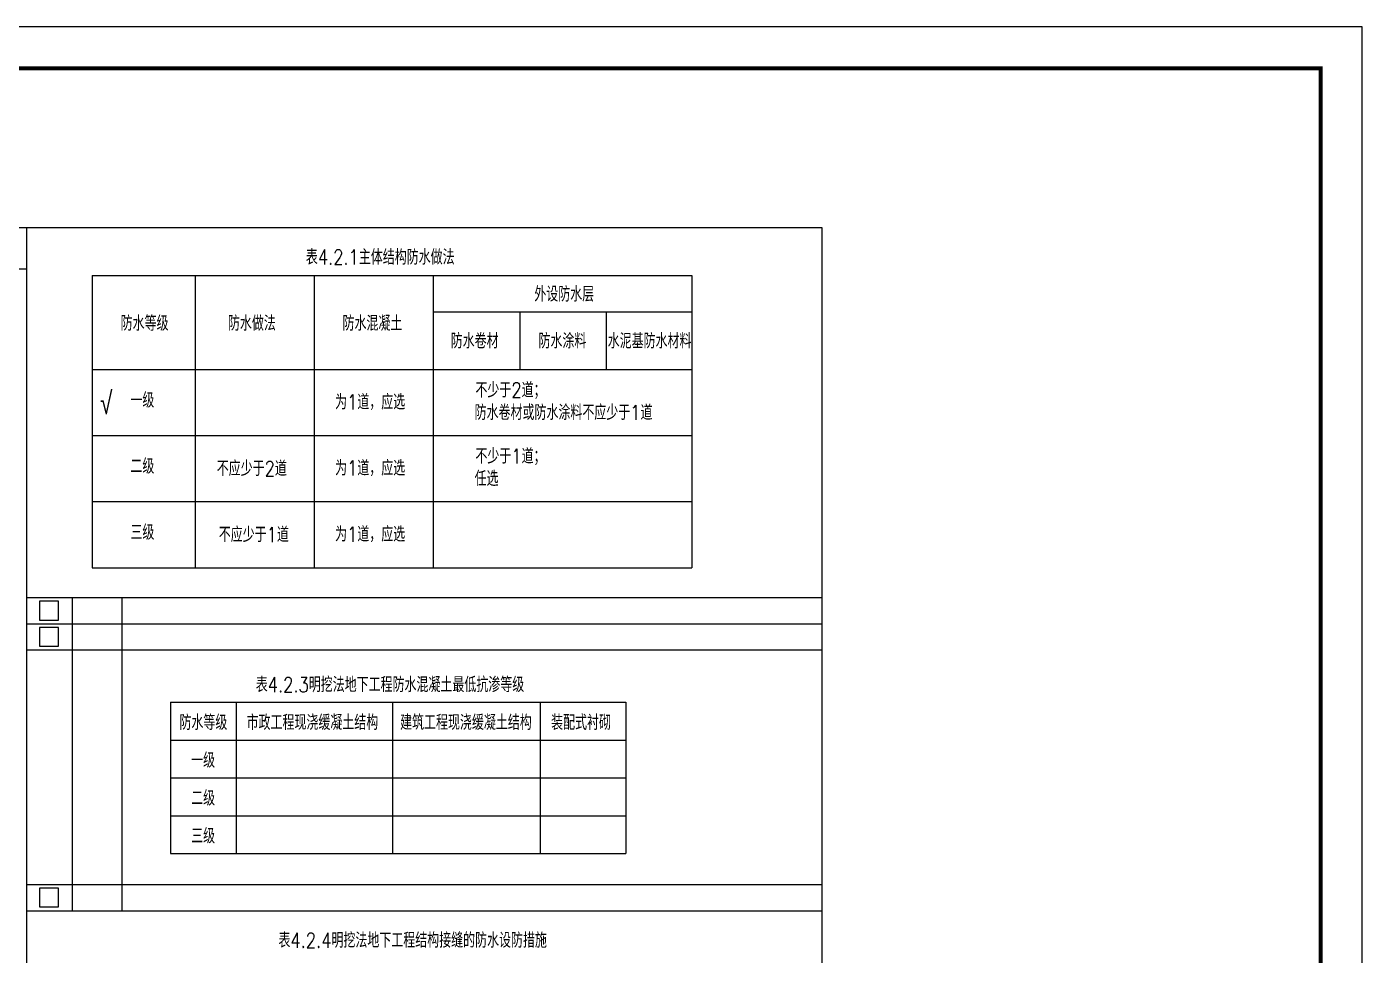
# Model space of a CAD drawing. Extents: x -446699 to 757189, y -606167 to -103070.
# Drawn here: x -394729 to -362596, y -505354 to -483031 of the extents above; entities that cross this region are included whole.
import ezdxf

# ---------------------------------------------------------------- set-up
doc = ezdxf.new("R2010")
doc.units = 0
doc.header["$LTSCALE"] = 1000
doc.header["$MEASUREMENT"] = 0
doc.linetypes.add('CONTINOUS', pattern=[0])
for name, color, linetype in [('2', 2, 'Continuous'), ('PUB_TAB', 7, 'Continuous'), ('PUB_TEXT', 7, 'Continuous'), ('PUB_TITLE', 4, 'Continuous'), ('text', 7, 'Continuous'), ('辅助线', 8, 'CONTINOUS')]:
    doc.layers.add(name, color=color, linetype=linetype)
doc.styles.add('_HZTXT', font='txt.shx', dxfattribs={"width": 0.8, "bigfont": 'HZTXT.shx'})
doc.styles.add('HZ', font='txt', dxfattribs={"width": 0.8, "bigfont": 'hztxt'})

msp = doc.modelspace()

# ---------------------------------------------------------------- linework, layer by layer
msp.add_line((-419693.6, -488853.9), (-394729.5, -488853.9))
msp.add_lwpolyline([(-444196, -487854.5), (-375600.7, -487854.5), (-375600.7, -541404.5), (-444196, -541404.5)], close=True)
at = {"layer": '2'}
for p, q in [((-444196, -487854.5), (-375600.7, -487854.5)), ((-394729.5, -541404.5), (-394729.5, -487854.5)), ((-393629.5, -504282.2), (-393629.5, -496754)), ((-392429.5, -504282.2), (-392429.5, -496754))]:
    msp.add_line(p, q, dxfattribs=at)
at = {"layer": 'PUB_TAB'}
for p, q in [((-393156.9, -489010.2), (-378728.3, -489010.2)), ((-393156.9, -489010.2), (-393156.9, -496037.3)), ((-390675.8, -489010.2), (-390675.8, -496037.3)), ((-387813, -489010.2), (-387813, -496037.3)), ((-384950.2, -489010.2), (-384950.2, -496037.3)), ((-378728.3, -489010.2), (-378728.3, -496037.3)), ((-384950.2, -489882.7), (-378728.3, -489882.7)), ((-382867.5, -489882.7), (-382867.5, -491271)), ((-380789.8, -489882.7), (-380789.8, -491271)), ((-393156.9, -491271), (-378728.3, -491271)), ((-393156.9, -492859.8), (-378728.3, -492859.8)), ((-393156.9, -494448.5), (-378728.3, -494448.5)), ((-393156.9, -496037.3), (-378728.3, -496037.3)), ((-391266.5, -499269.9), (-380316.8, -499269.9)), ((-391266.5, -499269.9), (-391266.5, -502909.2)), ((-389693.8, -499269.9), (-389693.8, -502909.2)), ((-385929.8, -499269.9), (-385929.8, -502909.2)), ((-382375.3, -499269.9), (-382375.3, -502909.2)), ((-380316.8, -499269.9), (-380316.8, -502909.2)), ((-391266.5, -500179.7), (-380316.8, -500179.7)), ((-391266.5, -501089.5), (-380316.8, -501089.5)), ((-391266.5, -501999.4), (-380316.8, -501999.4)), ((-391266.5, -502909.2), (-380316.8, -502909.2))]:
    msp.add_line(p, q, dxfattribs=at)
at = {"layer": 'PUB_TEXT'}
for points in [[(-394418.6, -496844), (-394418.6, -497294), (-393968.6, -497294), (-393968.6, -496844)], [(-394418.6, -497474), (-394418.6, -497924), (-393968.6, -497924), (-393968.6, -497474)], [(-394418.6, -503742.2), (-394418.6, -504192.2), (-393968.6, -504192.2), (-393968.6, -503742.2)]]:
    msp.add_lwpolyline(points, close=True, dxfattribs=at)
at = {"layer": 'PUB_TITLE'}
msp.add_lwpolyline([(-446696, -542430.7), (-362596, -542430.7), (-362596, -483030.7), (-446696, -483030.7)], close=True, dxfattribs=at)
at = {"layer": 'PUB_TITLE', "const_width": 100}
msp.add_lwpolyline([(-444196, -541430.7), (-363596, -541430.7), (-363596, -484030.7), (-444196, -484030.7)], close=True, dxfattribs=at)
at = {"layer": '辅助线'}
for p, q in [((-394729.5, -496754), (-375600.7, -496754)), ((-394729.5, -497384), (-375600.7, -497384)), ((-394729.5, -498014), (-375600.7, -498014)), ((-394729.5, -503652.2), (-375600.7, -503652.2)), ((-394729.5, -504282.2), (-375600.7, -504282.2))]:
    msp.add_line(p, q, dxfattribs=at)

# ---------------------------------------------------------------- texts
at = {"layer": 'PUB_TEXT', "style": 'HZ', "width": 0.8}
msp.add_text('√', height=520.3, dxfattribs=at).set_placement((-392966.3, -492341.8))
at = {"layer": 'text', "style": '_HZTXT', "width": 0.8}
for s, p in [('表4.2.1主体结构防水做法', (-388014, -488750)), ('外设防水层', (-382516.4, -489639.3)), ('防水等级', (-392469.1, -490340.5)), ('防水做法', (-389887.1, -490340.5)), ('防水混凝土', (-387131.3, -490340.5)), ('防水卷材', (-384527.8, -490765.3)), ('防水涂料', (-382416.4, -490765.3)), ('水泥基防水材料', (-380751.6, -490765.3)), ('不少于2道；', (-383934.3, -491946)), ('一级', (-392234.2, -492189.3)), ('为1道，应选', (-387309.7, -492233)), ('防水卷材或防水涂料不应少于1道', (-383952.8, -492484.9)), ('不少于1道；', (-383934.3, -493534.7)), ('二级', (-392234.2, -493778)), ('不应少于2道', (-390157.6, -493831.7)), ('为1道，应选', (-387309.7, -493821.8)), ('任选', (-383952.8, -494073.7)), ('三级', (-392234.2, -495366.8)), ('不应少于1道', (-390108.9, -495420.4)), ('为1道，应选', (-387309.7, -495410.6)), ('表4.2.3明挖法地下工程防水混凝土最低抗渗等级', (-389218.8, -499028.4)), ('防水等级', (-391054.8, -499936.8)), ('市政工程现浇缓凝土结构', (-389440, -499936.8)), ('建筑工程现浇缓凝土结构', (-385746.1, -499936.8)), ('装配式衬砌', (-382112.4, -499936.8)), ('一级', (-390772.7, -500846.6)), ('二级', (-390772.7, -501756.4)), ('三级', (-390772.7, -502666.2)), ('表4.2.4明挖法地下工程结构接缝的防水设防措施', (-388673.2, -505173))]:
    msp.add_text(s, height=360, dxfattribs=at).set_placement(p)

doc.saveas('drawing.dxf')
